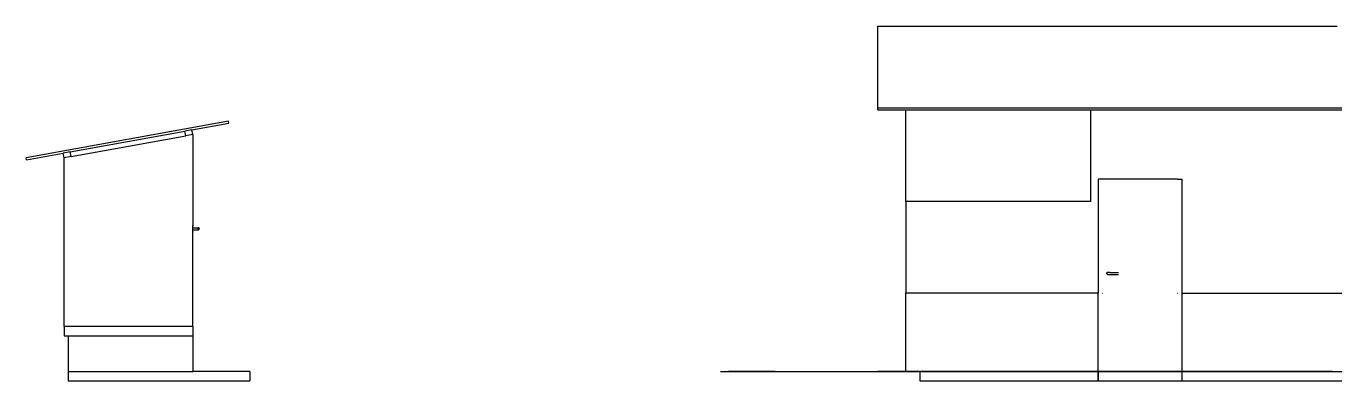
# Model space of a CAD drawing. Header units: metres. Extents: x -18.3 to 17.4, y -2.9 to 1.3.
# Drawn here: x -18.29 to -4.27, y -2.85 to 0.95 of the extents above; entities that cross this region are included whole.
import ezdxf

# ---------------------------------------------------------------- set-up
doc = ezdxf.new("R2010")
doc.units = ezdxf.units.M

msp = doc.modelspace()

# ---------------------------------------------------------------- linework, layer by layer
for p, q in [((-9.167, 0.072), (-9.167, 0.948)), ((-9.167, 0.948), (-4.247, 0.948)), ((-9.167, 0.072), (-3.997, 0.072)), ((-9.167, 0.053), (-9.167, 0.072)), ((-9.167, 0.053), (-8.867, 0.053)), ((-8.867, -0.931), (-8.867, 0.053)), ((-8.867, 0.053), (-6.889, 0.053)), ((-6.889, 0.053), (-6.889, -0.931)), ((-6.889, 0.053), (-3.997, 0.053)), ((-16.127, -0.07), (-18.294, -0.463)), ((-16.517, -0.161), (-16.123, -0.09)), ((-16.123, -0.09), (-16.127, -0.07)), ((-17.822, -0.398), (-16.592, -0.175)), ((-17.813, -0.448), (-16.583, -0.225)), ((-16.517, -0.161), (-16.592, -0.175)), ((-16.583, -0.225), (-16.592, -0.175)), ((-16.508, -0.211), (-16.583, -0.225)), ((-16.508, -0.211), (-16.517, -0.161)), ((-16.508, -0.211), (-16.508, -1.189)), ((-18.29, -0.483), (-17.897, -0.411)), ((-17.822, -0.398), (-17.897, -0.411)), ((-17.888, -0.461), (-17.897, -0.411)), ((-17.813, -0.448), (-17.822, -0.398)), ((-18.29, -0.483), (-18.294, -0.463)), ((-17.813, -0.448), (-17.888, -0.461)), ((-17.888, -2.271), (-17.888, -0.461)), ((-6.807, -0.691), (-6.807, -1.911)), ((-6.76, -0.691), (-6.807, -0.691)), ((-5.957, -0.691), (-6.76, -0.691)), ((-5.957, -0.691), (-5.907, -0.691)), ((-5.907, -1.911), (-5.907, -0.691)), ((-6.889, -0.931), (-8.867, -0.931)), ((-8.867, -0.931), (-8.867, -1.911)), ((-16.508, -1.189), (-16.502, -1.189)), ((-16.508, -1.19), (-16.508, -1.189)), ((-16.508, -1.193), (-16.508, -1.19)), ((-16.508, -1.198), (-16.508, -1.193)), ((-16.508, -1.205), (-16.508, -1.198)), ((-16.508, -1.213), (-16.508, -1.205)), ((-16.508, -1.221), (-16.508, -1.213)), ((-16.508, -1.23), (-16.508, -1.221)), ((-16.508, -1.237), (-16.508, -1.23)), ((-16.508, -1.244), (-16.508, -1.237)), ((-16.508, -1.249), (-16.508, -1.244)), ((-16.508, -1.253), (-16.508, -1.249)), ((-16.508, -1.254), (-16.508, -1.253)), ((-16.508, -1.254), (-16.502, -1.254)), ((-16.508, -2.271), (-16.508, -1.254)), ((-16.502, -1.211), (-16.446, -1.211)), ((-16.502, -1.232), (-16.446, -1.232)), ((-16.454, -1.216), (-16.455, -1.221)), ((-16.455, -1.221), (-16.454, -1.226)), ((-16.452, -1.213), (-16.454, -1.216)), ((-16.454, -1.216), (-16.454, -1.216)), ((-16.454, -1.226), (-16.454, -1.227)), ((-16.454, -1.227), (-16.452, -1.229)), ((-16.451, -1.212), (-16.452, -1.213)), ((-16.452, -1.229), (-16.451, -1.23)), ((-16.446, -1.211), (-16.451, -1.212)), ((-16.451, -1.23), (-16.446, -1.232)), ((-16.442, -1.212), (-16.446, -1.211)), ((-16.446, -1.232), (-16.442, -1.23)), ((-16.439, -1.216), (-16.442, -1.212)), ((-16.442, -1.23), (-16.439, -1.226)), ((-16.438, -1.221), (-16.439, -1.216)), ((-16.439, -1.226), (-16.438, -1.221)), ((-6.714, -1.701), (-6.713, -1.696)), ((-6.713, -1.706), (-6.714, -1.701)), ((-6.713, -1.696), (-6.71, -1.692)), ((-6.71, -1.71), (-6.713, -1.706)), ((-6.71, -1.692), (-6.707, -1.691)), ((-6.707, -1.712), (-6.71, -1.71)), ((-6.707, -1.691), (-6.703, -1.692)), ((-6.684, -1.691), (-6.707, -1.691)), ((-6.703, -1.71), (-6.707, -1.712)), ((-6.707, -1.712), (-6.684, -1.712)), ((-6.702, -1.693), (-6.7, -1.696)), ((-6.7, -1.707), (-6.702, -1.709)), ((-6.684, -1.691), (-6.591, -1.691)), ((-6.684, -1.712), (-6.591, -1.712)), ((-8.867, -2.751), (-8.867, -1.911)), ((-6.81, -1.911), (-8.867, -1.911)), ((-6.807, -1.911), (-6.81, -1.911)), ((-6.807, -2.751), (-6.807, -1.911)), ((-6.76, -1.911), (-6.757, -1.911)), ((-5.96, -1.911), (-5.957, -1.911)), ((-5.907, -2.751), (-5.907, -1.911)), ((-5.907, -1.911), (-3.997, -1.911)), ((-17.888, -2.271), (-17.888, -2.371)), ((-16.508, -2.271), (-17.888, -2.271)), ((-17.888, -2.371), (-17.843, -2.371)), ((-17.843, -2.371), (-16.508, -2.371)), ((-17.843, -2.371), (-17.843, -2.751)), ((-16.508, -2.271), (-16.508, -2.371)), ((-16.508, -2.371), (-16.508, -2.751)), ((-17.843, -2.751), (-17.843, -2.851)), ((-17.843, -2.751), (-16.508, -2.751)), ((-15.898, -2.751), (-16.508, -2.751)), ((-15.898, -2.751), (-15.898, -2.851)), ((-10.853, -2.751), (-10.675, -2.751)), ((-10.853, -2.751), (-10.675, -2.751)), ((-10.765, -2.751), (-10.767, -2.751)), ((-10.767, -2.751), (-10.767, -2.751)), ((-10.767, -2.751), (-10.767, -2.751)), ((-10.767, -2.751), (-10.765, -2.751)), ((-10.765, -2.751), (-10.767, -2.751)), ((-10.767, -2.751), (-10.767, -2.751)), ((-10.767, -2.751), (-10.767, -2.751)), ((-10.767, -2.751), (-10.765, -2.751)), ((-10.763, -2.751), (-10.765, -2.751)), ((-10.765, -2.751), (-10.763, -2.751)), ((-10.763, -2.751), (-10.765, -2.751)), ((-10.765, -2.751), (-10.763, -2.751)), ((-10.759, -2.751), (-10.763, -2.751)), ((-10.763, -2.751), (-10.759, -2.751)), ((-10.759, -2.751), (-10.763, -2.751)), ((-10.763, -2.751), (-10.759, -2.751)), ((-10.754, -2.751), (-10.759, -2.751)), ((-10.759, -2.751), (-10.754, -2.751)), ((-10.754, -2.751), (-10.759, -2.751)), ((-10.759, -2.751), (-10.754, -2.751)), ((-10.748, -2.751), (-10.754, -2.751)), ((-10.754, -2.751), (-10.748, -2.751)), ((-10.748, -2.751), (-10.754, -2.751)), ((-10.754, -2.751), (-10.748, -2.751)), ((-10.742, -2.751), (-10.748, -2.751)), ((-10.748, -2.751), (-10.742, -2.751)), ((-10.742, -2.751), (-10.748, -2.751)), ((-10.748, -2.751), (-10.742, -2.751)), ((-10.734, -2.751), (-10.742, -2.751)), ((-10.742, -2.751), (-10.734, -2.751)), ((-10.734, -2.751), (-10.742, -2.751)), ((-10.742, -2.751), (-10.734, -2.751)), ((-10.725, -2.751), (-10.734, -2.751)), ((-10.734, -2.751), (-10.725, -2.751)), ((-10.725, -2.751), (-10.734, -2.751)), ((-10.734, -2.751), (-10.725, -2.751)), ((-10.725, -2.751), (-10.726, -2.751)), ((-10.726, -2.751), (-10.725, -2.751)), ((-10.725, -2.751), (-10.726, -2.751)), ((-10.726, -2.751), (-10.725, -2.751)), ((-10.724, -2.751), (-10.725, -2.751)), ((-10.725, -2.751), (-10.724, -2.751)), ((-10.716, -2.751), (-10.725, -2.751)), ((-10.725, -2.751), (-10.716, -2.751)), ((-10.724, -2.751), (-10.725, -2.751)), ((-10.725, -2.751), (-10.724, -2.751)), ((-10.716, -2.751), (-10.725, -2.751)), ((-10.725, -2.751), (-10.716, -2.751)), ((-10.722, -2.751), (-10.724, -2.751)), ((-10.724, -2.751), (-10.722, -2.751)), ((-10.722, -2.751), (-10.724, -2.751)), ((-10.724, -2.751), (-10.722, -2.751)), ((-10.719, -2.751), (-10.722, -2.751)), ((-10.722, -2.751), (-10.719, -2.751)), ((-10.719, -2.751), (-10.722, -2.751)), ((-10.722, -2.751), (-10.719, -2.751)), ((-10.715, -2.751), (-10.719, -2.751)), ((-10.719, -2.751), (-10.715, -2.751)), ((-10.715, -2.751), (-10.719, -2.751)), ((-10.719, -2.751), (-10.715, -2.751)), ((-10.705, -2.751), (-10.716, -2.751)), ((-10.716, -2.751), (-10.705, -2.751)), ((-10.705, -2.751), (-10.716, -2.751)), ((-10.716, -2.751), (-10.705, -2.751)), ((-10.71, -2.751), (-10.715, -2.751)), ((-10.715, -2.751), (-10.71, -2.751)), ((-10.71, -2.751), (-10.715, -2.751)), ((-10.715, -2.751), (-10.71, -2.751)), ((-10.704, -2.751), (-10.71, -2.751)), ((-10.71, -2.751), (-10.704, -2.751)), ((-10.704, -2.751), (-10.71, -2.751)), ((-10.71, -2.751), (-10.704, -2.751)), ((-10.694, -2.751), (-10.705, -2.751)), ((-10.705, -2.751), (-10.694, -2.751)), ((-10.694, -2.751), (-10.705, -2.751)), ((-10.705, -2.751), (-10.694, -2.751)), ((-10.698, -2.751), (-10.704, -2.751)), ((-10.704, -2.751), (-10.698, -2.751)), ((-10.698, -2.751), (-10.704, -2.751)), ((-10.704, -2.751), (-10.698, -2.751)), ((-10.691, -2.751), (-10.698, -2.751)), ((-10.698, -2.751), (-10.691, -2.751)), ((-10.691, -2.751), (-10.698, -2.751)), ((-10.698, -2.751), (-10.691, -2.751)), ((-10.682, -2.751), (-10.694, -2.751)), ((-10.694, -2.751), (-10.682, -2.751)), ((-10.682, -2.751), (-10.694, -2.751)), ((-10.694, -2.751), (-10.682, -2.751)), ((-10.683, -2.751), (-10.691, -2.751)), ((-10.691, -2.751), (-10.683, -2.751)), ((-10.683, -2.751), (-10.691, -2.751)), ((-10.691, -2.751), (-10.683, -2.751)), ((-10.674, -2.751), (-10.683, -2.751)), ((-10.683, -2.751), (-10.674, -2.751)), ((-10.674, -2.751), (-10.683, -2.751)), ((-10.683, -2.751), (-10.674, -2.751)), ((-10.67, -2.751), (-10.682, -2.751)), ((-10.682, -2.751), (-10.67, -2.751)), ((-10.67, -2.751), (-10.682, -2.751)), ((-10.682, -2.751), (-10.67, -2.751)), ((-10.665, -2.751), (-10.674, -2.751)), ((-10.674, -2.751), (-10.665, -2.751)), ((-10.665, -2.751), (-10.674, -2.751)), ((-10.674, -2.751), (-10.665, -2.751)), ((-10.656, -2.751), (-10.67, -2.751)), ((-10.67, -2.751), (-10.656, -2.751)), ((-10.656, -2.751), (-10.67, -2.751)), ((-10.67, -2.751), (-10.656, -2.751)), ((-10.655, -2.751), (-10.665, -2.751)), ((-10.665, -2.751), (-10.655, -2.751)), ((-10.655, -2.751), (-10.665, -2.751)), ((-10.665, -2.751), (-10.655, -2.751)), ((-10.642, -2.751), (-10.656, -2.751)), ((-10.656, -2.751), (-10.642, -2.751)), ((-10.642, -2.751), (-10.656, -2.751)), ((-10.656, -2.751), (-10.642, -2.751)), ((-10.644, -2.751), (-10.655, -2.751)), ((-10.655, -2.751), (-10.644, -2.751)), ((-10.644, -2.751), (-10.655, -2.751)), ((-10.655, -2.751), (-10.644, -2.751)), ((-10.633, -2.751), (-10.644, -2.751)), ((-10.644, -2.751), (-10.633, -2.751)), ((-10.633, -2.751), (-10.644, -2.751)), ((-10.644, -2.751), (-10.633, -2.751)), ((-10.628, -2.751), (-10.642, -2.751)), ((-10.642, -2.751), (-10.628, -2.751)), ((-10.628, -2.751), (-10.642, -2.751)), ((-10.642, -2.751), (-10.628, -2.751)), ((-10.622, -2.751), (-10.633, -2.751)), ((-10.633, -2.751), (-10.622, -2.751)), ((-10.622, -2.751), (-10.633, -2.751)), ((-10.633, -2.751), (-10.622, -2.751)), ((-10.613, -2.751), (-10.628, -2.751)), ((-10.628, -2.751), (-10.613, -2.751)), ((-10.613, -2.751), (-10.628, -2.751)), ((-10.628, -2.751), (-10.613, -2.751)), ((-10.609, -2.751), (-10.622, -2.751)), ((-10.622, -2.751), (-10.609, -2.751)), ((-10.609, -2.751), (-10.622, -2.751)), ((-10.622, -2.751), (-10.609, -2.751)), ((-10.598, -2.751), (-10.613, -2.751)), ((-10.613, -2.751), (-10.598, -2.751)), ((-10.598, -2.751), (-10.613, -2.751)), ((-10.613, -2.751), (-10.598, -2.751)), ((-10.597, -2.751), (-10.609, -2.751)), ((-10.609, -2.751), (-10.597, -2.751)), ((-10.597, -2.751), (-10.609, -2.751)), ((-10.609, -2.751), (-10.597, -2.751)), ((-10.582, -2.751), (-10.598, -2.751)), ((-10.598, -2.751), (-10.582, -2.751)), ((-10.582, -2.751), (-10.598, -2.751)), ((-10.598, -2.751), (-10.582, -2.751)), ((-10.584, -2.751), (-10.597, -2.751)), ((-10.597, -2.751), (-10.584, -2.751)), ((-10.584, -2.751), (-10.597, -2.751)), ((-10.597, -2.751), (-10.584, -2.751)), ((-10.571, -2.751), (-10.584, -2.751)), ((-10.584, -2.751), (-10.571, -2.751)), ((-10.571, -2.751), (-10.584, -2.751)), ((-10.584, -2.751), (-10.571, -2.751)), ((-10.566, -2.751), (-10.582, -2.751)), ((-10.582, -2.751), (-10.566, -2.751)), ((-10.566, -2.751), (-10.582, -2.751)), ((-10.582, -2.751), (-10.566, -2.751)), ((-10.558, -2.751), (-10.571, -2.751)), ((-10.571, -2.751), (-10.558, -2.751)), ((-10.558, -2.751), (-10.571, -2.751)), ((-10.571, -2.751), (-10.558, -2.751)), ((-10.55, -2.751), (-10.566, -2.751)), ((-10.566, -2.751), (-10.55, -2.751)), ((-10.55, -2.751), (-10.566, -2.751)), ((-10.566, -2.751), (-10.55, -2.751)), ((-10.544, -2.751), (-10.558, -2.751)), ((-10.558, -2.751), (-10.544, -2.751)), ((-10.544, -2.751), (-10.558, -2.751)), ((-10.558, -2.751), (-10.544, -2.751)), ((-10.534, -2.751), (-10.55, -2.751)), ((-10.55, -2.751), (-10.534, -2.751)), ((-10.534, -2.751), (-10.55, -2.751)), ((-10.55, -2.751), (-10.534, -2.751)), ((-10.531, -2.751), (-10.544, -2.751)), ((-10.544, -2.751), (-10.531, -2.751)), ((-10.531, -2.751), (-10.544, -2.751)), ((-10.544, -2.751), (-10.531, -2.751)), ((-10.517, -2.751), (-10.534, -2.751)), ((-10.534, -2.751), (-10.517, -2.751)), ((-10.517, -2.751), (-10.534, -2.751)), ((-10.534, -2.751), (-10.517, -2.751)), ((-10.517, -2.751), (-10.531, -2.751)), ((-10.531, -2.751), (-10.517, -2.751)), ((-10.517, -2.751), (-10.531, -2.751)), ((-10.531, -2.751), (-10.517, -2.751)), ((-10.517, -2.751), (-10.504, -2.751)), ((-10.504, -2.751), (-10.517, -2.751)), ((-10.517, -2.751), (-10.501, -2.751)), ((-10.501, -2.751), (-10.517, -2.751)), ((-10.517, -2.751), (-10.504, -2.751)), ((-10.504, -2.751), (-10.517, -2.751)), ((-10.517, -2.751), (-10.501, -2.751)), ((-10.501, -2.751), (-10.517, -2.751)), ((-10.504, -2.751), (-10.49, -2.751)), ((-10.49, -2.751), (-10.504, -2.751)), ((-10.504, -2.751), (-10.49, -2.751)), ((-10.49, -2.751), (-10.504, -2.751)), ((-10.501, -2.751), (-10.485, -2.751)), ((-10.485, -2.751), (-10.501, -2.751)), ((-10.501, -2.751), (-10.485, -2.751)), ((-10.485, -2.751), (-10.501, -2.751)), ((-10.49, -2.751), (-10.477, -2.751)), ((-10.477, -2.751), (-10.49, -2.751)), ((-10.49, -2.751), (-10.477, -2.751)), ((-10.477, -2.751), (-10.49, -2.751)), ((-10.485, -2.751), (-10.468, -2.751)), ((-10.468, -2.751), (-10.485, -2.751)), ((-10.485, -2.751), (-10.468, -2.751)), ((-10.468, -2.751), (-10.485, -2.751)), ((-10.477, -2.751), (-10.463, -2.751)), ((-10.463, -2.751), (-10.477, -2.751)), ((-10.477, -2.751), (-10.463, -2.751)), ((-10.463, -2.751), (-10.477, -2.751)), ((-10.468, -2.751), (-10.452, -2.751)), ((-10.452, -2.751), (-10.468, -2.751)), ((-10.468, -2.751), (-10.452, -2.751)), ((-10.452, -2.751), (-10.468, -2.751)), ((-10.463, -2.751), (-10.45, -2.751)), ((-10.45, -2.751), (-10.463, -2.751)), ((-10.463, -2.751), (-10.45, -2.751)), ((-10.45, -2.751), (-10.463, -2.751)), ((-10.452, -2.751), (-10.437, -2.751)), ((-10.437, -2.751), (-10.452, -2.751)), ((-10.452, -2.751), (-10.437, -2.751)), ((-10.437, -2.751), (-10.452, -2.751)), ((-10.45, -2.751), (-10.437, -2.751)), ((-10.437, -2.751), (-10.45, -2.751)), ((-10.45, -2.751), (-10.437, -2.751)), ((-10.437, -2.751), (-10.45, -2.751)), ((-10.437, -2.751), (-10.425, -2.751)), ((-10.425, -2.751), (-10.437, -2.751)), ((-10.437, -2.751), (-10.422, -2.751)), ((-10.422, -2.751), (-10.437, -2.751)), ((-10.437, -2.751), (-10.425, -2.751)), ((-10.425, -2.751), (-10.437, -2.751)), ((-10.437, -2.751), (-10.422, -2.751)), ((-10.422, -2.751), (-10.437, -2.751)), ((-10.425, -2.751), (-10.413, -2.751)), ((-10.413, -2.751), (-10.425, -2.751)), ((-10.425, -2.751), (-10.413, -2.751)), ((-10.413, -2.751), (-10.425, -2.751)), ((-10.422, -2.751), (-10.407, -2.751)), ((-10.407, -2.751), (-10.422, -2.751)), ((-10.422, -2.751), (-10.407, -2.751)), ((-10.407, -2.751), (-10.422, -2.751)), ((-10.413, -2.751), (-10.401, -2.751)), ((-10.401, -2.751), (-10.413, -2.751)), ((-10.413, -2.751), (-10.401, -2.751)), ((-10.401, -2.751), (-10.413, -2.751)), ((-10.407, -2.751), (-10.392, -2.751)), ((-10.392, -2.751), (-10.407, -2.751)), ((-10.407, -2.751), (-10.392, -2.751)), ((-10.392, -2.751), (-10.407, -2.751)), ((-10.401, -2.751), (-10.39, -2.751)), ((-10.39, -2.751), (-10.401, -2.751)), ((-10.401, -2.751), (-10.39, -2.751)), ((-10.39, -2.751), (-10.401, -2.751)), ((-10.392, -2.751), (-10.378, -2.751)), ((-10.378, -2.751), (-10.392, -2.751)), ((-10.392, -2.751), (-10.378, -2.751)), ((-10.378, -2.751), (-10.392, -2.751)), ((-10.39, -2.751), (-10.38, -2.751)), ((-10.38, -2.751), (-10.39, -2.751)), ((-10.39, -2.751), (-10.38, -2.751)), ((-10.38, -2.751), (-10.39, -2.751)), ((-10.38, -2.751), (-10.37, -2.751)), ((-10.37, -2.751), (-10.38, -2.751)), ((-10.38, -2.751), (-10.37, -2.751)), ((-10.37, -2.751), (-10.38, -2.751)), ((-10.378, -2.751), (-10.365, -2.751)), ((-10.365, -2.751), (-10.378, -2.751)), ((-10.378, -2.751), (-10.365, -2.751)), ((-10.365, -2.751), (-10.378, -2.751)), ((-10.37, -2.751), (-10.36, -2.751)), ((-10.36, -2.751), (-10.37, -2.751)), ((-10.37, -2.751), (-10.36, -2.751)), ((-10.36, -2.751), (-10.37, -2.751)), ((-10.365, -2.751), (-10.352, -2.751)), ((-10.352, -2.751), (-10.365, -2.751)), ((-10.365, -2.751), (-10.352, -2.751)), ((-10.352, -2.751), (-10.365, -2.751)), ((-10.36, -2.751), (-10.352, -2.751)), ((-10.352, -2.751), (-10.36, -2.751)), ((-10.36, -2.751), (-10.352, -2.751)), ((-10.352, -2.751), (-10.36, -2.751)), ((-10.352, -2.751), (-10.344, -2.751)), ((-10.344, -2.751), (-10.352, -2.751)), ((-10.352, -2.751), (-10.34, -2.751)), ((-10.34, -2.751), (-10.352, -2.751)), ((-10.352, -2.751), (-10.344, -2.751)), ((-10.344, -2.751), (-10.352, -2.751)), ((-10.352, -2.751), (-10.34, -2.751)), ((-10.34, -2.751), (-10.352, -2.751)), ((-10.344, -2.751), (-10.337, -2.751)), ((-10.337, -2.751), (-10.344, -2.751)), ((-10.344, -2.751), (-10.337, -2.751)), ((-10.337, -2.751), (-10.344, -2.751)), ((-10.34, -2.751), (-10.329, -2.751)), ((-10.329, -2.751), (-10.34, -2.751)), ((-10.34, -2.751), (-10.329, -2.751)), ((-10.329, -2.751), (-10.34, -2.751)), ((-10.337, -2.751), (-10.33, -2.751)), ((-10.33, -2.751), (-10.337, -2.751)), ((-10.337, -2.751), (-10.33, -2.751)), ((-10.33, -2.751), (-10.337, -2.751)), ((-10.33, -2.751), (-10.325, -2.751)), ((-10.325, -2.751), (-10.33, -2.751)), ((-10.33, -2.751), (-10.325, -2.751)), ((-10.325, -2.751), (-10.33, -2.751)), ((-10.329, -2.751), (-10.319, -2.751)), ((-10.319, -2.751), (-10.329, -2.751)), ((-10.329, -2.751), (-10.319, -2.751)), ((-10.319, -2.751), (-10.329, -2.751)), ((-10.328, -2.751), (-8.943, -2.751)), ((-10.328, -2.751), (-8.943, -2.751)), ((-10.325, -2.751), (-10.32, -2.751)), ((-10.32, -2.751), (-10.325, -2.751)), ((-10.325, -2.751), (-10.32, -2.751)), ((-10.32, -2.751), (-10.325, -2.751)), ((-10.32, -2.751), (-10.316, -2.751)), ((-10.316, -2.751), (-10.32, -2.751)), ((-10.32, -2.751), (-10.316, -2.751)), ((-10.316, -2.751), (-10.32, -2.751)), ((-10.319, -2.751), (-10.309, -2.751)), ((-10.309, -2.751), (-10.319, -2.751)), ((-10.319, -2.751), (-10.309, -2.751)), ((-10.309, -2.751), (-10.319, -2.751)), ((-10.316, -2.751), (-10.313, -2.751)), ((-10.313, -2.751), (-10.316, -2.751)), ((-10.316, -2.751), (-10.313, -2.751)), ((-10.313, -2.751), (-10.316, -2.751)), ((-10.313, -2.751), (-10.311, -2.751)), ((-10.311, -2.751), (-10.313, -2.751)), ((-10.313, -2.751), (-10.311, -2.751)), ((-10.311, -2.751), (-10.313, -2.751)), ((-10.311, -2.751), (-10.309, -2.751)), ((-10.309, -2.751), (-10.311, -2.751)), ((-10.311, -2.751), (-10.309, -2.751)), ((-10.309, -2.751), (-10.311, -2.751)), ((-10.309, -2.751), (-10.309, -2.751)), ((-10.309, -2.751), (-10.309, -2.751)), ((-10.309, -2.751), (-10.301, -2.751)), ((-10.301, -2.751), (-10.309, -2.751)), ((-10.309, -2.751), (-10.309, -2.751)), ((-10.309, -2.751), (-10.309, -2.751)), ((-10.309, -2.751), (-10.301, -2.751)), ((-10.301, -2.751), (-10.309, -2.751)), ((-10.301, -2.751), (-10.293, -2.751)), ((-10.293, -2.751), (-10.301, -2.751)), ((-10.301, -2.751), (-10.293, -2.751)), ((-10.293, -2.751), (-10.301, -2.751)), ((-10.293, -2.751), (-10.286, -2.751)), ((-10.286, -2.751), (-10.293, -2.751)), ((-10.293, -2.751), (-10.286, -2.751)), ((-10.286, -2.751), (-10.293, -2.751)), ((-10.286, -2.751), (-10.28, -2.751)), ((-10.28, -2.751), (-10.286, -2.751)), ((-10.286, -2.751), (-10.28, -2.751)), ((-10.28, -2.751), (-10.286, -2.751)), ((-10.28, -2.751), (-10.276, -2.751)), ((-10.276, -2.751), (-10.28, -2.751)), ((-10.28, -2.751), (-10.276, -2.751)), ((-10.276, -2.751), (-10.28, -2.751)), ((-10.276, -2.751), (-10.272, -2.751)), ((-10.272, -2.751), (-10.276, -2.751)), ((-10.276, -2.751), (-10.272, -2.751)), ((-10.272, -2.751), (-10.276, -2.751)), ((-10.272, -2.751), (-10.269, -2.751)), ((-10.269, -2.751), (-10.272, -2.751)), ((-10.272, -2.751), (-10.269, -2.751)), ((-10.269, -2.751), (-10.272, -2.751)), ((-10.269, -2.751), (-10.268, -2.751)), ((-10.268, -2.751), (-10.269, -2.751)), ((-10.269, -2.751), (-10.268, -2.751)), ((-10.268, -2.751), (-10.269, -2.751)), ((-10.268, -2.751), (-10.267, -2.751)), ((-10.267, -2.751), (-10.268, -2.751)), ((-10.268, -2.751), (-10.267, -2.751)), ((-10.267, -2.751), (-10.268, -2.751)), ((-4.297, -2.751), (-9.167, -2.751)), ((-9.167, -2.751), (-8.717, -2.751)), ((-8.717, -2.751), (-8.867, -2.751)), ((-8.867, -2.751), (-6.807, -2.751)), ((-8.867, -2.751), (-8.667, -2.751)), ((-8.667, -2.751), (-8.867, -2.751)), ((-8.867, -2.751), (-8.717, -2.751)), ((-8.867, -2.751), (-8.717, -2.751)), ((-8.867, -2.751), (-8.717, -2.751)), ((-8.717, -2.751), (-8.717, -2.851)), ((-8.717, -2.751), (-6.81, -2.751)), ((-8.717, -2.751), (-6.807, -2.751)), ((-7.477, -2.751), (-7.277, -2.751)), ((-7.277, -2.751), (-7.477, -2.751)), ((-6.81, -2.751), (-6.807, -2.751)), ((-6.807, -2.851), (-6.807, -2.751)), ((-6.76, -2.751), (-6.807, -2.751)), ((-6.757, -2.751), (-6.807, -2.751)), ((-6.807, -2.751), (-3.997, -2.751)), ((-6.807, -2.751), (-6.807, -2.851)), ((-5.957, -2.751), (-6.76, -2.751)), ((-6.757, -2.751), (-6.76, -2.751)), ((-5.957, -2.751), (-6.76, -2.751)), ((-6.716, -2.751), (-6.757, -2.751)), ((-5.957, -2.751), (-6.007, -2.751)), ((-5.957, -2.751), (-5.997, -2.751)), ((-5.907, -2.751), (-5.957, -2.751)), ((-5.957, -2.751), (-5.907, -2.751)), ((-5.907, -2.751), (-3.997, -2.751)), ((-5.907, -2.851), (-5.907, -2.751)), ((-5.687, -2.751), (-5.487, -2.751)), ((-5.487, -2.751), (-5.687, -2.751)), ((-17.843, -2.851), (-15.898, -2.851)), ((-8.717, -2.851), (-6.807, -2.851)), ((-6.807, -2.851), (-5.907, -2.851)), ((-5.907, -2.851), (-3.997, -2.851))]:
    msp.add_line(p, q)

doc.saveas('drawing.dxf')
